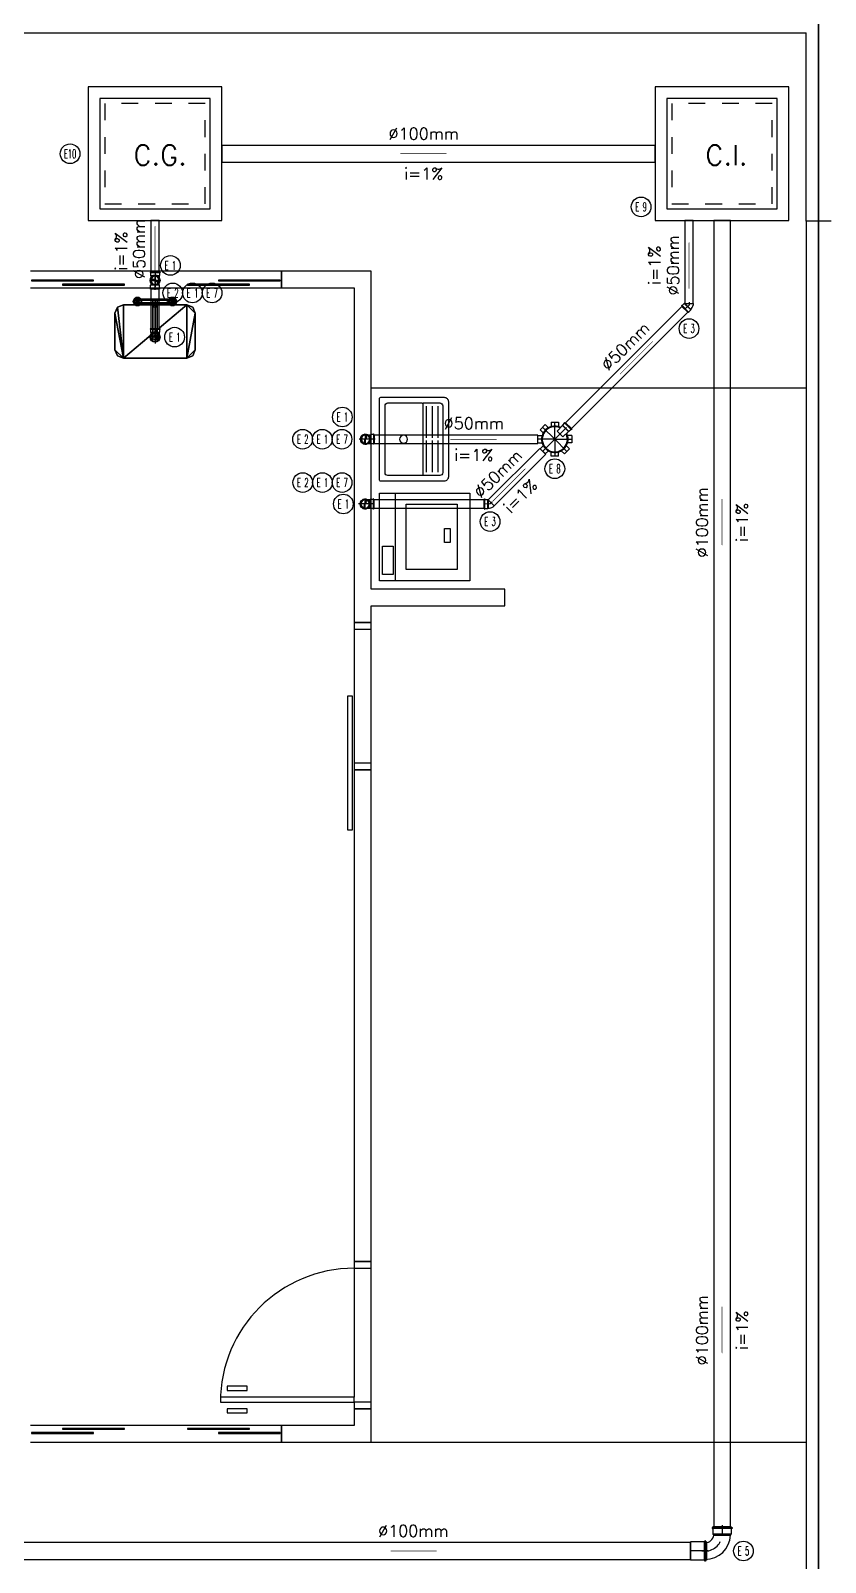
# Model space of a CAD drawing. Header units: metres. Extents: x 49 to 320, y -91 to 27.
# Drawn here: x 164.86 to 169.61, y -38.12 to -28.97 of the extents above; entities that cross this region are included whole.
import ezdxf
from ezdxf.enums import TextEntityAlignment as Align

# ---------------------------------------------------------------- set-up
doc = ezdxf.new("R2010")
doc.units = ezdxf.units.M
doc.header["$LTSCALE"] = 0.2
doc.linetypes.add('HIDDEN', pattern=[0.5, 0.25, -0.25])
doc.linetypes.add('LS', pattern=[0.5, 0.25, -0.25])
for name, color, linetype in [('ARQ-___-___-LEG', 3, 'Continuous'), ('ARQ-___-___-VST', 9, 'Continuous'), ('ARQ-EQP', 24, 'Continuous'), ('ARQ-EQP-___-INT', 7, 'Continuous'), ('CONEXAO_ESGOTO', 3, 'Continuous'), ('Diametro', 1, 'Continuous'), ('Fluxo', 1, 'Continuous'), ('Inclinacao', 1, 'Continuous'), ('LEGENDA_ID', 5, 'Continuous'), ('LEGENDA_ID_L', 5, 'Continuous'), ('LINHA_SIMETRIA', 1, 'LS'), ('TUBOS_ESGOTO', 100, 'Continuous')]:
    doc.layers.add(name, color=color, linetype=linetype)
doc.styles.add('R80', font='simplex.shx', dxfattribs={"height": 12})
doc.styles.add('ROMANS', font='romans', dxfattribs={"height": 6})

# ---------------------------------------------------------------- blocks, each defined once
blk = doc.blocks.new('MCCUB1_3')
at = {"color": 254}
mesh = blk.add_polyface(dxfattribs=at)
corners = [(-1.37, -30.51, 100.3), (-1.37, -30.51, 95.49), (-0.07, -31.26, 95.49), (-0.07, -31.26, 100.61), (-1.37, -29.01, 99.68), (-1.37, -29.01, 95.49), (-0.07, -28.26, 99.37), (-0.07, -28.26, 95.49), (1.23, -29.01, 99.68), (1.23, -29.01, 95.49), (1.23, -30.51, 100.3), (1.23, -30.51, 95.49), (-1.37, -27.24, 103.57), (-0.07, -27.55, 104.32), (-1.37, -26.62, 102.07), (-0.07, -26.31, 101.32), (1.23, -26.62, 102.07), (1.23, -27.24, 103.57), (-1.37, -10.62, 103.57), (-0.07, -10.31, 104.32), (-1.37, -11.24, 102.07), (-0.07, -11.55, 101.32), (1.23, -11.24, 102.07), (1.23, -10.62, 103.57), (-1.37, -7.57, 100.52), (-0.07, -7.04, 101.05), (-1.37, -8.63, 99.46), (-0.07, -9.16, 98.93), (1.23, -8.63, 99.46), (1.23, -7.57, 100.52), (-12.07, -6.6, 99.98), (-12.07, -7.35, 101.29), (11.93, -7.35, 101.29), (11.93, -6.6, 99.98), (-12.07, -7.36, 98.69), (11.93, -7.36, 98.69), (-12.07, -8.86, 98.7), (11.93, -8.86, 98.7), (-12.07, -9.6, 100), (11.93, -9.6, 100), (-12.07, -8.85, 101.29), (11.93, -8.85, 101.29), (12.46, -6.63, 106.88), (11.21, -5.72, 106.88), (9.67, -5.72, 106.88), (8.42, -6.62, 106.88), (7.93, -8.09, 106.88), (8.4, -9.56, 106.88), (9.64, -10.47, 106.88), (12.44, -9.59, 106.88), (11.19, -10.48, 106.88), (12.93, -8.12, 106.88), (12.46, -6.63, 101.88), (11.21, -5.72, 101.88), (9.67, -5.72, 101.88), (8.42, -6.62, 101.88), (7.93, -8.09, 101.88), (8.4, -9.56, 101.88), (9.64, -10.47, 101.88), (11.19, -10.48, 101.88), (12.44, -9.59, 101.88), (12.93, -8.12, 101.88), (-8.07, -8.12, 101.88), (-8.54, -6.63, 101.88), (-8.54, -6.63, 106.88), (-8.07, -8.12, 106.88), (-8.56, -9.59, 101.88), (-8.56, -9.59, 106.88), (-9.81, -10.48, 101.88), (-9.81, -10.48, 106.88), (-11.36, -10.47, 101.88), (-11.36, -10.47, 106.88), (-12.6, -9.56, 101.88), (-12.6, -9.56, 106.88), (-13.07, -8.09, 101.88), (-13.07, -8.09, 106.88), (-12.58, -6.62, 101.88), (-12.58, -6.62, 106.88), (-11.33, -5.72, 101.88), (-11.33, -5.72, 106.88), (-9.79, -5.72, 101.88), (-9.79, -5.72, 106.88)]
mesh.append_faces([[corners[k] for k in face] for face in [(30, 31, 32, 33), (34, 30, 33, 35), (36, 34, 35, 37), (38, 36, 37, 39), (40, 38, 39, 41), (31, 40, 41, 32), (52, 53, 43, 42), (53, 54, 44, 43), (54, 55, 45, 44), (55, 56, 46, 45), (56, 57, 47, 46), (57, 58, 48, 47), (58, 59, 50, 48), (59, 60, 49, 50), (60, 61, 51, 49), (61, 52, 42, 51), (62, 63, 64, 65), (66, 62, 65, 67), (68, 66, 67, 69), (70, 68, 69, 71), (72, 70, 71, 73), (74, 72, 73, 75), (76, 74, 75, 77), (78, 76, 77, 79), (80, 78, 79, 81), (63, 80, 81, 64)]], dxfattribs={"color": 254})
mesh.append_faces([[corners[k] for k in face] for face in [(32, 37, 35, 33), (49, 48, 50), (42, 49, 51), (64, 67, 65), (67, 71, 69)]], dxfattribs={"vtx0": -1, "color": 254})
mesh.append_faces([[corners[k] for k in face] for face in [(32, 39, 37), (42, 44, 45), (42, 45, 46), (42, 46, 47), (42, 47, 48), (64, 73, 71), (64, 75, 73), (64, 77, 75), (64, 79, 77)]], dxfattribs={"vtx0": -1, "vtx2": -1, "color": 254})
mesh.append_faces([[corners[k] for k in face] for face in [(24, 18, 19, 25), (26, 20, 18, 24), (27, 21, 20, 26), (28, 22, 21, 27), (29, 23, 22, 28), (25, 19, 23, 29)]], dxfattribs={"vtx1": -1, "color": 254})
mesh.append_faces([[corners[k] for k in face] for face in [(36, 38, 31)]], dxfattribs={"vtx1": -1, "vtx2": -1, "color": 254})
mesh.append_faces([[corners[k] for k in face] for face in [(12, 0, 3, 13), (14, 4, 0, 12), (15, 6, 4, 14), (16, 8, 6, 15), (17, 10, 8, 16), (13, 3, 10, 17), (18, 12, 13, 19), (20, 14, 12, 18), (21, 15, 14, 20), (22, 16, 15, 21), (23, 17, 16, 22), (19, 13, 17, 23)]], dxfattribs={"vtx1": -1, "vtx3": -1, "color": 254})
mesh.append_faces([[corners[k] for k in face] for face in [(32, 41, 39), (30, 34, 36, 31), (38, 40, 31), (42, 43, 44), (64, 81, 79)]], dxfattribs={"vtx2": -1, "color": 254})
mesh.append_faces([[corners[k] for k in face] for face in [(0, 1, 2, 3), (4, 5, 1, 0), (6, 7, 5, 4), (8, 9, 7, 6), (10, 11, 9, 8), (3, 2, 11, 10)]], dxfattribs={"vtx3": -1, "color": 254})
mesh = blk.add_polyface(dxfattribs=at)
corners = [(-24, -37, 70), (-22.54, -40.54, 70), (-19, -42, 70), (-24, -15, 70), (-22.54, -11.46, 70), (-19, -10, 70), (19, -10, 70), (19, -42, 70), (24, -15, 70), (24, -37, 70), (22.54, -40.54, 70), (22.54, -11.46, 70), (-24, -37, 85), (-22.54, -40.54, 85), (-19, -42, 85), (19, -42, 85), (22.54, -40.54, 85), (24, -37, 85), (24, -15, 85), (22.54, -11.46, 85), (19, -10, 85), (-19, -10, 85), (-22.54, -11.46, 85), (-24, -15, 85)]
mesh.append_faces([[corners[k] for k in face] for face in [(9, 7, 10), (6, 8, 11)]], dxfattribs={"vtx0": -1, "color": 254})
mesh.append_faces([[corners[k] for k in face] for face in [(0, 2, 3), (3, 2, 4), (4, 2, 5), (5, 2, 6), (8, 7, 9)]], dxfattribs={"vtx0": -1, "vtx1": -1, "color": 254})
mesh.append_faces([[corners[k] for k in face] for face in [(6, 7, 8)]], dxfattribs={"vtx0": -1, "vtx1": -1, "vtx2": -1, "color": 254})
mesh.append_faces([[corners[k] for k in face] for face in [(6, 2, 7)]], dxfattribs={"vtx0": -1, "vtx2": -1, "color": 254})
mesh.append_faces([[corners[k] for k in face] for face in [(12, 13, 0), (13, 14, 1), (14, 15, 2), (15, 16, 7), (16, 17, 10), (17, 18, 9), (18, 19, 8), (19, 20, 11), (20, 21, 6), (21, 22, 5), (22, 23, 4), (23, 12, 3)]], dxfattribs={"vtx1": -1, "color": 254})
mesh.append_faces([[corners[k] for k in face] for face in [(0, 1, 2), (13, 1, 0), (14, 2, 1), (15, 7, 2), (16, 10, 7), (17, 9, 10), (18, 8, 9), (19, 11, 8), (20, 6, 11), (21, 5, 6), (22, 4, 5), (23, 3, 4), (12, 0, 3)]], dxfattribs={"vtx2": -1, "color": 254})
blk = doc.blocks.new('EQLAV1_2')
at = {"color": 0}
blk.add_lwpolyline([(30.8, -10), (-30.8, -10), (-30.8, -73.5), (30.8, -73.5)], close=True, dxfattribs=at)
at = {"layer": 'ARQ-EQP-___-INT'}
blk.add_line((30.8, -21.3), (-30.8, -21.3), dxfattribs=at)
for points in [[(6.4, -19.6), (26.4, -19.6), (26.4, -12.1), (6.4, -12.1)], [(22.9, -64.6), (22.9, -28.8), (-23, -28.8), (-23, -64.6)], [(4, -59.7), (4, -55.7), (-6, -55.7), (-6, -59.7)]]:
    blk.add_lwpolyline(points, close=True, dxfattribs=at)
blk = doc.blocks.new('SAT13S_2')
at = {"layer": 'ARQ-EQP', "color": 0, "linetype": 'ByBlock'}
blk.add_lwpolyline([(-26.5, -48.5), (26.5, -48.5, 0.414214), (29.5, -45.5), (29.5, -1, 0.414214), (28.5, 0), (-28.5, 0, 0.414214), (-29.5, -1), (-29.5, -45.5, 0.414214)], format="xyb", close=True, dxfattribs=at)
at = {"layer": 'ARQ-EQP-___-INT'}
for points in [[(25.5, -27.7), (25.5, -6, 0.414214), (23.5, -4), (-23.5, -4, 0.414214), (-25.5, -6), (-25.5, -27.7)], [(-25.5, -27.8), (-25.5, -29.7, 0.414214), (-24.5, -30.6), (-23.2, -30.6), (23.1, -30.6), (24.5, -30.6, 0.414214), (25.5, -29.7), (25.5, -27.8)], [(-25.5, -30.5), (-25.5, -42.5, 0.414214), (-23.5, -44.5)], [(-23.5, -44.5), (23.5, -44.5, 0.414214), (25.5, -42.5), (25.5, -30.5, 0.414214)], [(-23.2, -33), (-0.9, -33, 0.414214)], [(-23.2, -37), (-0.9, -37, 0.414214)], [(-23.2, -41), (-0.9, -41, 0.414214)], [(0.8, -33), (23.1, -33, 0.414214)], [(0.8, -37), (23.1, -37, 0.414214)], [(0.8, -41), (23.1, -41, 0.414214)]]:
    blk.add_lwpolyline(points, format="xyb", dxfattribs=at)
blk.add_circle((0, -17), 2.8, dxfattribs=at)
blk = doc.blocks.new('*U269', base_point=(455.0107, 179.0138, 1.0246))
at = {"linetype": 'Continuous'}
for p, q in [((454.9807, 179.0635, 1.0246), (454.9807, 179.061, 1.0246)), ((454.9832, 179.0635, 1.0246), (454.9807, 179.0635, 1.0246)), ((454.9807, 179.061, 1.0246), (454.9832, 179.061, 1.0246)), ((454.9832, 179.066, 1.0246), (454.9832, 179.0635, 1.0246)), ((454.9832, 179.066, 1.0246), (455.0382, 179.066, 1.0246)), ((454.9832, 179.0635, 1.0246), (455.0382, 179.0635, 1.0246)), ((454.9832, 179.061, 1.0246), (454.9832, 179.0435, 1.0246)), ((454.9832, 179.061, 1.0246), (455.0382, 179.061, 1.0246)), ((454.9857, 179.041, 1.0246), (454.9832, 179.0435, 1.0246)), ((454.9832, 179.0435, 1.0246), (455.0063, 179.0435, 1.0246)), ((454.9857, 179.041, 1.0246), (454.9857, 179.0304, 1.0246)), ((454.998, 179.041, 1.0246), (454.9857, 179.041, 1.0246)), ((455.0152, 179.0435, 1.0246), (455.0382, 179.0435, 1.0246)), ((455.0357, 179.041, 1.0246), (455.0234, 179.041, 1.0246)), ((455.0357, 179.041, 1.0246), (455.0382, 179.0435, 1.0246)), ((455.0357, 179.041, 1.0246), (455.0357, 179.0304, 1.0246)), ((455.0382, 179.066, 1.0246), (455.0382, 179.0635, 1.0246)), ((455.0382, 179.066, 1.0246), (455.0382, 179.0635, 1.0246)), ((455.0382, 179.0635, 1.0246), (455.0407, 179.0635, 1.0246)), ((455.0407, 179.061, 1.0246), (455.0382, 179.061, 1.0246)), ((455.0382, 179.061, 1.0246), (455.0382, 179.0435, 1.0246)), ((455.0407, 179.0635, 1.0246), (455.0407, 179.061, 1.0246))]:
    blk.add_line(p, q, dxfattribs=at)
for radius in [0.03, 0.0275]:
    blk.add_circle((455.0107, 179.0138, 1.0246), radius, dxfattribs=at)
for centre, radius, start, end in [((455.0107, 179.0138, 1.0246), 0.025, 0.00137, 179.99736), ((454.9982, 179.0083, 1.0246), 0.0137, 24.02682, 155.97445), ((455.0107, 179.0138, 1.0246), 0.025, 180.00264, 359.99863), ((455.0232, 179.0194, 1.0246), 0.0137, 204.02682, 335.97445)]:
    blk.add_arc(centre, radius, start, end, dxfattribs=at)
at = {"layer": 'LINHA_SIMETRIA'}
for p, q in [((455.0434, 179.0138, 1.0246), (454.9781, 179.0138, 1.0246)), ((455.0107, 179.0706, 1.0246), (455.0107, 178.975, 1.0246))]:
    blk.add_line(p, q, dxfattribs=at)
blk = doc.blocks.new('*U270', base_point=(455.0107, 179.3533, 1.0246))
at = {"linetype": 'Continuous'}
for p, q in [((454.9807, 179.3037, 1.0246), (454.9807, 179.3062, 1.0246)), ((454.9807, 179.3062, 1.0246), (454.9832, 179.3062, 1.0246)), ((454.9832, 179.3037, 1.0246), (454.9807, 179.3037, 1.0246)), ((454.9857, 179.3262, 1.0246), (454.9832, 179.3237, 1.0246)), ((455.0382, 179.3237, 1.0246), (454.9832, 179.3237, 1.0246)), ((454.9832, 179.3062, 1.0246), (454.9832, 179.3237, 1.0246)), ((455.0382, 179.3062, 1.0246), (454.9832, 179.3062, 1.0246)), ((455.0382, 179.3037, 1.0246), (454.9832, 179.3037, 1.0246)), ((454.9832, 179.3012, 1.0246), (454.9832, 179.3037, 1.0246)), ((454.9832, 179.3012, 1.0246), (454.9832, 179.3037, 1.0246)), ((455.0382, 179.3012, 1.0246), (454.9832, 179.3012, 1.0246)), ((454.9857, 179.3533, 1.0246), (454.9857, 179.3262, 1.0246)), ((454.9857, 179.3262, 1.0246), (455.0357, 179.3262, 1.0246)), ((455.0357, 179.3262, 1.0246), (455.0357, 179.3533, 1.0246)), ((455.0357, 179.3262, 1.0246), (455.0382, 179.3237, 1.0246)), ((455.0382, 179.3062, 1.0246), (455.0382, 179.3237, 1.0246)), ((455.0407, 179.3062, 1.0246), (455.0382, 179.3062, 1.0246)), ((455.0382, 179.3037, 1.0246), (455.0407, 179.3037, 1.0246)), ((455.0382, 179.3012, 1.0246), (455.0382, 179.3037, 1.0246)), ((455.0407, 179.3037, 1.0246), (455.0407, 179.3062, 1.0246))]:
    blk.add_line(p, q, dxfattribs=at)
for radius, start, end in [(0.03, 326.44269, 213.55731), (0.0275, 335.38002, 204.61998), (0.025, 0, 180)]:
    blk.add_arc((455.0107, 179.3533, 1.0246), radius, start, end, dxfattribs=at)
at = {"layer": 'LINHA_SIMETRIA'}
for p, q in [((455.0107, 179.2965, 1.0246), (455.0107, 179.3861, 1.0246)), ((454.9791, 179.3533, 1.0246), (455.0423, 179.3533, 1.0246))]:
    blk.add_line(p, q, dxfattribs=at)
blk = doc.blocks.new('*U271', base_point=(455.0107, 179.3533, 1.0246))
at = {"linetype": 'Continuous'}
for p, q in [((454.9807, 179.4029, 1.0246), (454.9807, 179.4004, 1.0246)), ((454.9832, 179.4029, 1.0246), (454.9807, 179.4029, 1.0246)), ((454.9807, 179.4004, 1.0246), (454.9832, 179.4004, 1.0246)), ((454.9832, 179.4054, 1.0246), (454.9832, 179.4029, 1.0246)), ((454.9832, 179.4054, 1.0246), (455.0382, 179.4054, 1.0246)), ((454.9832, 179.4029, 1.0246), (455.0382, 179.4029, 1.0246)), ((454.9832, 179.4004, 1.0246), (454.9832, 179.3829, 1.0246)), ((454.9832, 179.4004, 1.0246), (455.0382, 179.4004, 1.0246)), ((454.9857, 179.3804, 1.0246), (454.9832, 179.3829, 1.0246)), ((454.9832, 179.3829, 1.0246), (455.0063, 179.3829, 1.0246)), ((454.9857, 179.3804, 1.0246), (454.9857, 179.3698, 1.0246)), ((454.998, 179.3804, 1.0246), (454.9857, 179.3804, 1.0246)), ((455.0152, 179.3829, 1.0246), (455.0382, 179.3829, 1.0246)), ((455.0357, 179.3804, 1.0246), (455.0234, 179.3804, 1.0246)), ((455.0357, 179.3804, 1.0246), (455.0382, 179.3829, 1.0246)), ((455.0357, 179.3804, 1.0246), (455.0357, 179.3698, 1.0246)), ((455.0382, 179.4054, 1.0246), (455.0382, 179.4029, 1.0246)), ((455.0382, 179.4054, 1.0246), (455.0382, 179.4029, 1.0246)), ((455.0382, 179.4029, 1.0246), (455.0407, 179.4029, 1.0246)), ((455.0407, 179.4004, 1.0246), (455.0382, 179.4004, 1.0246)), ((455.0382, 179.4004, 1.0246), (455.0382, 179.3829, 1.0246)), ((455.0407, 179.4029, 1.0246), (455.0407, 179.4004, 1.0246))]:
    blk.add_line(p, q, dxfattribs=at)
for radius in [0.03, 0.0275]:
    blk.add_circle((455.0107, 179.3533, 1.0246), radius, dxfattribs=at)
for centre, radius, start, end in [((455.0107, 179.3533, 1.0246), 0.025, 0.00137, 179.99736), ((454.9982, 179.3477, 1.0246), 0.0137, 24.02682, 155.97445), ((455.0107, 179.3533, 1.0246), 0.025, 180.00264, 359.99863), ((455.0232, 179.3589, 1.0246), 0.0137, 204.02682, 335.97445)]:
    blk.add_arc(centre, radius, start, end, dxfattribs=at)
at = {"layer": 'LINHA_SIMETRIA'}
for p, q in [((455.0107, 179.4101, 1.0246), (455.0107, 179.3144, 1.0246)), ((455.0434, 179.3533, 1.0246), (454.9781, 179.3533, 1.0246))]:
    blk.add_line(p, q, dxfattribs=at)
blk = doc.blocks.new('*U272', base_point=(457.4992, 178.4035))
at = {"linetype": 'Continuous'}
for p, q in [((457.412, 178.4603), (457.4424, 178.4907)), ((457.4424, 178.4907), (457.4604, 178.4726)), ((457.4777, 178.5053), (457.5207, 178.5053)), ((457.4777, 178.5053), (457.4777, 178.4797)), ((457.5449, 178.4848), (457.5125, 178.4524)), ((457.5207, 178.5053), (457.5207, 178.4797)), ((457.5572, 178.5007), (457.5449, 178.4883)), ((457.5449, 178.4848), (457.5449, 178.4883)), ((457.5449, 178.4883), (457.5838, 178.4494)), ((457.5802, 178.4494), (457.5449, 178.4848)), ((457.5572, 178.5042), (457.5555, 178.5024)), ((457.5555, 178.5024), (457.5572, 178.5007)), ((457.559, 178.5024), (457.5572, 178.5042)), ((457.5572, 178.5007), (457.5961, 178.4618)), ((457.5608, 178.5042), (457.559, 178.5024)), ((457.559, 178.5024), (457.5979, 178.4636)), ((457.5608, 178.5042), (457.5997, 178.4653)), ((457.5997, 178.4653), (457.5979, 178.4635)), ((457.5997, 178.4653), (457.5979, 178.4636)), ((457.5979, 178.4635), (457.5997, 178.4618)), ((457.3973, 178.382), (457.3973, 178.425)), ((457.3973, 178.425), (457.4229, 178.425)), ((457.3973, 178.382), (457.4229, 178.382)), ((457.412, 178.4603), (457.43, 178.4422)), ((457.5125, 178.4524), (457.5479, 178.4171)), ((457.5802, 178.4494), (457.5479, 178.4171)), ((457.601, 178.425), (457.5755, 178.425)), ((457.601, 178.382), (457.5755, 178.382)), ((457.5802, 178.4494), (457.5838, 178.4494)), ((457.5961, 178.4618), (457.5838, 178.4494)), ((457.5979, 178.46), (457.5961, 178.4618)), ((457.5997, 178.4618), (457.5979, 178.46)), ((457.601, 178.425), (457.601, 178.382)), ((457.412, 178.3466), (457.43, 178.3647)), ((457.4424, 178.3162), (457.412, 178.3466)), ((457.4424, 178.3162), (457.4604, 178.3343)), ((457.4777, 178.3016), (457.4777, 178.3272)), ((457.5207, 178.3016), (457.4777, 178.3016)), ((457.5207, 178.3016), (457.5207, 178.3272)), ((457.556, 178.3162), (457.5379, 178.3343)), ((457.5864, 178.3466), (457.556, 178.3162)), ((457.5864, 178.3466), (457.5683, 178.3647))]:
    blk.add_line(p, q, dxfattribs=at)
for radius, start, end in [(0.0793, 63.51988, 26.75139), (0.075, 64.61557, 25.673)]:
    blk.add_arc((457.4992, 178.4035), radius, start, end, dxfattribs=at)
at = {"layer": 'LINHA_SIMETRIA'}
for q in [(457.4207, 178.4819), (457.4992, 178.5144), (457.588, 178.4923), (457.3882, 178.4035), (457.4207, 178.325), (457.5776, 178.325), (457.4992, 178.2925), (457.6101, 178.4035)]:
    blk.add_line((457.4992, 178.4035), q, dxfattribs=at)
blk = doc.blocks.new('*U273', base_point=(456.2531, 178.0165))
at = {"linetype": 'Continuous'}
for p, q in [((456.2803, 178.0415), (456.2697, 178.0415)), ((456.2803, 178.0415), (456.2828, 178.044)), ((456.2803, 178.0292), (456.2803, 178.0415)), ((456.3003, 178.044), (456.2828, 178.044)), ((456.2828, 178.044), (456.2828, 178.0209)), ((456.2828, 178.012), (456.2828, 177.989)), ((456.3028, 178.0465), (456.3003, 178.0465)), ((456.3003, 178.0465), (456.3003, 178.044)), ((456.3003, 178.044), (456.3003, 177.989)), ((456.3028, 178.044), (456.3028, 178.0465)), ((456.3053, 178.044), (456.3028, 178.044)), ((456.3028, 178.044), (456.3028, 177.989)), ((456.3053, 178.044), (456.3053, 177.989)), ((456.2803, 177.9915), (456.2697, 177.9915)), ((456.2803, 177.9915), (456.2803, 178.0038)), ((456.2803, 177.9915), (456.2828, 177.989)), ((456.3003, 177.989), (456.2828, 177.989)), ((456.3003, 177.9865), (456.3003, 177.989)), ((456.3028, 177.9865), (456.3003, 177.9865)), ((456.3053, 177.989), (456.3028, 177.989)), ((456.3053, 177.989), (456.3028, 177.989)), ((456.3028, 177.989), (456.3028, 177.9865))]:
    blk.add_line(p, q, dxfattribs=at)
for radius in [0.03, 0.0275]:
    blk.add_circle((456.2531, 178.0165), radius, dxfattribs=at)
for centre, radius, start, end in [((456.2531, 178.0165), 0.025, 90.00264, 269.99863), ((456.2587, 178.004), 0.0137, 114.02682, 245.97445), ((456.2476, 178.029), 0.0137, 294.02682, 65.97445), ((456.2531, 178.0165), 0.025, 270.00137, 89.99736)]:
    blk.add_arc(centre, radius, start, end, dxfattribs=at)
at = {"layer": 'LINHA_SIMETRIA'}
for p, q in [((456.3099, 178.0165), (456.2142, 178.0165)), ((456.2531, 177.9838), (456.2531, 178.0491))]:
    blk.add_line(p, q, dxfattribs=at)
blk = doc.blocks.new('*U274', base_point=(456.2663, 178.0165))
at = {"linetype": 'Continuous'}
for p, q in [((456.2934, 178.0415), (456.2663, 178.0415)), ((456.2934, 178.0415), (456.2959, 178.044)), ((456.2934, 177.9915), (456.2934, 178.0415)), ((456.2959, 178.044), (456.2959, 177.989)), ((456.3134, 178.044), (456.2959, 178.044)), ((456.3159, 178.0465), (456.3134, 178.0465)), ((456.3134, 178.0465), (456.3134, 178.044)), ((456.3134, 178.044), (456.3134, 177.989)), ((456.3159, 178.044), (456.3159, 178.0465)), ((456.3159, 178.044), (456.3159, 177.989)), ((456.3184, 178.044), (456.3159, 178.044)), ((456.3184, 178.044), (456.3184, 177.989)), ((456.2663, 177.9915), (456.2934, 177.9915)), ((456.2934, 177.9915), (456.2959, 177.989)), ((456.3134, 177.989), (456.2959, 177.989)), ((456.3134, 177.9865), (456.3134, 177.989)), ((456.3159, 177.9865), (456.3134, 177.9865)), ((456.3159, 177.989), (456.3159, 177.9865)), ((456.3184, 177.989), (456.3159, 177.989)), ((456.3184, 177.989), (456.3159, 177.989))]:
    blk.add_line(p, q, dxfattribs=at)
for radius, start, end in [(0.03, 56.44269, 303.55731), (0.0275, 65.38002, 294.61998), (0.025, 90, 270)]:
    blk.add_arc((456.2663, 178.0165), radius, start, end, dxfattribs=at)
at = {"layer": 'LINHA_SIMETRIA'}
for p, q in [((456.3231, 178.0165), (456.2334, 178.0165)), ((456.2663, 177.9849), (456.2663, 178.0481))]:
    blk.add_line(p, q, dxfattribs=at)
blk = doc.blocks.new('*U275', base_point=(457.0128, 178.0165))
at = {"linetype": 'Continuous'}
for p, q in [((456.9769, 177.9889), (456.9767, 178.0439)), ((456.9767, 178.0439), (456.9792, 178.0439)), ((456.9767, 178.0439), (456.9792, 178.0439)), ((456.9792, 178.0439), (456.9792, 178.0464)), ((456.9792, 178.0464), (456.9817, 178.0464)), ((456.9794, 177.9889), (456.9792, 178.0439)), ((456.9817, 178.0464), (456.9817, 178.0439)), ((456.9817, 178.0439), (456.9992, 178.044)), ((456.9819, 177.9889), (456.9817, 178.0439)), ((456.9994, 177.989), (456.9992, 178.044)), ((457.0017, 178.0415), (456.9992, 178.044)), ((457.0017, 178.0415), (457.0019, 177.9915)), ((457.0017, 178.0415), (457.0372, 178.0062)), ((457.0372, 178.0062), (457.0306, 177.9996)), ((456.9769, 177.9889), (456.9794, 177.9889)), ((456.9794, 177.9889), (456.9794, 177.9864)), ((456.9794, 177.9864), (456.9819, 177.9864)), ((456.9819, 177.9889), (456.9994, 177.989)), ((456.9819, 177.9864), (456.9819, 177.9889)), ((457.0019, 177.9915), (456.9994, 177.989))]:
    blk.add_line(p, q, dxfattribs=at)
blk.add_arc((457.0007, 178.0506), 0.0591, 271.19116, 300.33582, dxfattribs=at)
at = {"layer": 'LINHA_SIMETRIA'}
for p, q in [((457.0128, 178.0165), (456.9756, 178.0163)), ((457.0244, 178.0282), (457.0128, 178.0165))]:
    blk.add_line(p, q, dxfattribs=at)
blk = doc.blocks.new('*U276', base_point=(456.2687, 178.4035))
at = {"linetype": 'Continuous'}
for p, q in [((456.2958, 178.4285), (456.2852, 178.4285)), ((456.2958, 178.3785), (456.2852, 178.3785)), ((456.2958, 178.4285), (456.2983, 178.431)), ((456.2958, 178.4162), (456.2958, 178.4285)), ((456.2958, 178.3785), (456.2958, 178.3907)), ((456.2958, 178.3785), (456.2983, 178.376)), ((456.3158, 178.431), (456.2983, 178.431)), ((456.2983, 178.431), (456.2983, 178.4079)), ((456.2983, 178.399), (456.2983, 178.376)), ((456.3158, 178.376), (456.2983, 178.376)), ((456.3183, 178.4335), (456.3158, 178.4335)), ((456.3158, 178.4335), (456.3158, 178.431)), ((456.3158, 178.431), (456.3158, 178.376)), ((456.3158, 178.3735), (456.3158, 178.376)), ((456.3183, 178.3735), (456.3158, 178.3735)), ((456.3183, 178.431), (456.3183, 178.4335)), ((456.3208, 178.431), (456.3183, 178.431)), ((456.3183, 178.431), (456.3183, 178.376)), ((456.3208, 178.376), (456.3183, 178.376)), ((456.3208, 178.376), (456.3183, 178.376)), ((456.3183, 178.376), (456.3183, 178.3735)), ((456.3208, 178.431), (456.3208, 178.376))]:
    blk.add_line(p, q, dxfattribs=at)
for radius in [0.03, 0.0275]:
    blk.add_circle((456.2687, 178.4035), radius, dxfattribs=at)
for centre, radius, start, end in [((456.2687, 178.4035), 0.025, 90.00264, 269.99863), ((456.2743, 178.391), 0.0137, 114.02682, 245.97445), ((456.2631, 178.416), 0.0137, 294.02682, 65.97445), ((456.2687, 178.4035), 0.025, 270.00137, 89.99736)]:
    blk.add_arc(centre, radius, start, end, dxfattribs=at)
at = {"layer": 'LINHA_SIMETRIA'}
for p, q in [((456.3255, 178.4035), (456.2298, 178.4035)), ((456.2687, 178.3708), (456.2687, 178.4361))]:
    blk.add_line(p, q, dxfattribs=at)
blk = doc.blocks.new('*U277', base_point=(456.2687, 178.4035))
at = {"linetype": 'Continuous'}
for p, q in [((456.2958, 178.4285), (456.2687, 178.4285)), ((456.2687, 178.3785), (456.2958, 178.3785)), ((456.2958, 178.4285), (456.2983, 178.431)), ((456.2958, 178.3785), (456.2958, 178.4285)), ((456.2958, 178.3785), (456.2983, 178.376)), ((456.2983, 178.431), (456.2983, 178.376)), ((456.3158, 178.431), (456.2983, 178.431)), ((456.3158, 178.376), (456.2983, 178.376)), ((456.3183, 178.4335), (456.3158, 178.4335)), ((456.3158, 178.4335), (456.3158, 178.431)), ((456.3158, 178.431), (456.3158, 178.376)), ((456.3158, 178.3735), (456.3158, 178.376)), ((456.3183, 178.3735), (456.3158, 178.3735)), ((456.3183, 178.431), (456.3183, 178.4335)), ((456.3183, 178.431), (456.3183, 178.376)), ((456.3208, 178.431), (456.3183, 178.431)), ((456.3183, 178.376), (456.3183, 178.3735)), ((456.3208, 178.376), (456.3183, 178.376)), ((456.3208, 178.376), (456.3183, 178.376)), ((456.3208, 178.431), (456.3208, 178.376))]:
    blk.add_line(p, q, dxfattribs=at)
for radius, start, end in [(0.03, 56.44269, 303.55731), (0.0275, 65.38002, 294.61998), (0.025, 90, 270)]:
    blk.add_arc((456.2687, 178.4035), radius, start, end, dxfattribs=at)
at = {"layer": 'LINHA_SIMETRIA'}
for p, q in [((456.3255, 178.4035), (456.2359, 178.4035)), ((456.2687, 178.3719), (456.2687, 178.4351))]:
    blk.add_line(p, q, dxfattribs=at)
blk = doc.blocks.new('*U278', base_point=(458.2017, 179.2054))
at = {"linetype": 'Continuous'}
for p, q in [((458.1568, 179.203), (458.1586, 179.2047)), ((458.1586, 179.2012), (458.1568, 179.203)), ((458.1568, 179.1994), (458.1586, 179.2012)), ((458.1568, 179.1994), (458.1586, 179.2012)), ((458.1957, 179.1605), (458.1568, 179.1994)), ((458.1586, 179.2047), (458.1603, 179.203)), ((458.1975, 179.1623), (458.1586, 179.2012)), ((458.1603, 179.203), (458.1727, 179.2153)), ((458.1992, 179.1641), (458.1603, 179.203)), ((458.2116, 179.1765), (458.1727, 179.2153)), ((458.1762, 179.2153), (458.1727, 179.2153)), ((458.1762, 179.2153), (458.2116, 179.18)), ((458.1762, 179.2153), (458.2262, 179.2153)), ((458.2262, 179.2153), (458.2262, 179.2059)), ((458.1957, 179.1605), (458.1975, 179.1623)), ((458.1975, 179.1623), (458.1992, 179.1605)), ((458.1992, 179.1641), (458.2116, 179.1765)), ((458.201, 179.1623), (458.1992, 179.1641)), ((458.1992, 179.1605), (458.201, 179.1623)), ((458.2116, 179.18), (458.2116, 179.1765))]:
    blk.add_line(p, q, dxfattribs=at)
blk.add_arc((458.1691, 179.2211), 0.0591, 315.9787, 345.12337, dxfattribs=at)
at = {"layer": 'LINHA_SIMETRIA'}
for p, q in [((458.2017, 179.2054), (458.1754, 179.1791)), ((458.2017, 179.222), (458.2017, 179.2054))]:
    blk.add_line(p, q, dxfattribs=at)
blk = doc.blocks.new('*U279', base_point=(458.3991, 171.7575))
at = {"linetype": 'Continuous'}
for p, q in [((458.3391, 171.8975), (458.3391, 171.8925)), ((458.3441, 171.8975), (458.3391, 171.8975)), ((458.3391, 171.8925), (458.3441, 171.8925)), ((458.3441, 171.9025), (458.3441, 171.8975)), ((458.3441, 171.9025), (458.3441, 171.8975)), ((458.4541, 171.9025), (458.3441, 171.9025)), ((458.4541, 171.8975), (458.3441, 171.8975)), ((458.4541, 171.8925), (458.3441, 171.8925)), ((458.3441, 171.8925), (458.3441, 171.8575)), ((458.4541, 171.9025), (458.4541, 171.8975)), ((458.4541, 171.8975), (458.4591, 171.8975)), ((458.4591, 171.8925), (458.4541, 171.8925)), ((458.4541, 171.8925), (458.4541, 171.8575)), ((458.4591, 171.8975), (458.4591, 171.8925)), ((458.2941, 171.8073), (458.2991, 171.8073)), ((458.2941, 171.7073), (458.2941, 171.8073)), ((458.3491, 171.8525), (458.3441, 171.8575)), ((458.4541, 171.8575), (458.3441, 171.8575)), ((458.3491, 171.8525), (458.4491, 171.8525)), ((458.4491, 171.8525), (458.4541, 171.8575)), ((458.2941, 171.7073), (458.2991, 171.7073))]:
    blk.add_line(p, q, dxfattribs=at)
for radius, start, end in [(0.0502, 270, 354.56451), (0.1501, 269.99594, 358.15765)]:
    blk.add_arc((458.2991, 171.8573), radius, start, end, dxfattribs=at)
at = {"layer": 'LINHA_SIMETRIA'}
for p, q in [((458.3991, 171.9119), (458.3991, 171.8631)), ((458.2779, 171.7575), (458.3113, 171.7575))]:
    blk.add_line(p, q, dxfattribs=at)
blk.add_arc((458.2961, 171.8594), 0.103, 278.44455, 2.05036, dxfattribs=at)
blk = doc.blocks.new('*U280', base_point=(458.3059, 171.7575))
at = {"linetype": 'Continuous'}
for p, q in [((458.2109, 171.8125), (458.2109, 171.7025)), ((458.2959, 171.8125), (458.2109, 171.8125)), ((458.3009, 171.8175), (458.2959, 171.8175)), ((458.2959, 171.8175), (458.2959, 171.8125)), ((458.2959, 171.8125), (458.2959, 171.7025)), ((458.3009, 171.8125), (458.3009, 171.8175)), ((458.3059, 171.8125), (458.3009, 171.8125)), ((458.3009, 171.8125), (458.3009, 171.7025)), ((458.3059, 171.8125), (458.3059, 171.7025)), ((458.2959, 171.7025), (458.2109, 171.7025)), ((458.2959, 171.6975), (458.2959, 171.7025)), ((458.3009, 171.6975), (458.2959, 171.6975)), ((458.3059, 171.7025), (458.3009, 171.7025)), ((458.3009, 171.7025), (458.3009, 171.6975)), ((458.3059, 171.7025), (458.3009, 171.7025))]:
    blk.add_line(p, q, dxfattribs=at)
at = {"layer": 'LINHA_SIMETRIA'}
blk.add_line((458.3152, 171.7575), (458.1969, 171.7575), dxfattribs=at)
blk = doc.blocks.new('inp_cx')
for p, q in [((40, 40), (-40, 40)), ((-40, 40), (-40, -40)), ((40, -40), (40, 40)), ((-40, -40), (40, -40))]:
    blk.add_line(p, q)
at = {"color": 1, "linetype": 'Continuous', "ltscale": 0.5}
for p, q in [((33, 33), (-33, 33)), ((-33, 33), (-33, -33)), ((33, -33), (33, 33)), ((-33, -33), (33, -33))]:
    blk.add_line(p, q, dxfattribs=at)
at = {"color": 1, "linetype": 'HIDDEN', "ltscale": 0.5}
for p, q in [((30, 30), (-30, 30)), ((-30, 30), (-30, -30)), ((30, -30), (30, 30)), ((-30, -30), (30, -30))]:
    blk.add_line(p, q, dxfattribs=at)
at = {"style": 'R80'}
blk.add_text('C.I.', height=12, dxfattribs=at).set_placement((-9.98, -6.88))
blk = doc.blocks.new('_cxgordu')
for p, q in [((40, 40), (-40, 40)), ((-40, 40), (-40, -40)), ((40, -40), (40, 40)), ((-40, -40), (40, -40))]:
    blk.add_line(p, q)
at = {"color": 1, "linetype": 'Continuous', "ltscale": 0.5}
for p, q in [((33, 33), (-33, 33)), ((-33, 33), (-33, -33)), ((33, -33), (33, 33)), ((-33, -33), (33, -33))]:
    blk.add_line(p, q, dxfattribs=at)
at = {"color": 1, "linetype": 'HIDDEN', "ltscale": 0.5}
for p, q in [((30, 30), (-30, 30)), ((-30, 30), (-30, -30)), ((30, -30), (30, 30)), ((-30, -30), (30, -30))]:
    blk.add_line(p, q, dxfattribs=at)
at = {"style": 'R80'}
blk.add_text('C.G.', height=12, dxfattribs=at).set_placement((-12.9, -6.88))

msp = doc.modelspace()

# ---------------------------------------------------------------- linework, layer by layer
for p, q in [((169.491, -30.1058), (169.491, -38.4058)), ((169.641, -30.1058), (169.491, -30.1058)), ((166.355, -30.4058), (164.857, -30.4058)), ((165.2323, -30.4583), (164.863, -30.4583)), ((164.863, -30.4583), (164.863, -30.4633)), ((164.863, -30.4633), (165.2323, -30.4633)), ((165.4169, -30.4833), (165.0476, -30.4833)), ((165.0476, -30.4833), (165.0476, -30.4883)), ((165.0476, -30.4883), (165.4169, -30.4883)), ((165.2323, -30.4633), (165.2323, -30.4583)), ((165.4169, -30.4883), (165.4169, -30.4833)), ((166.1644, -30.4833), (165.7951, -30.4833)), ((165.7951, -30.4833), (165.7951, -30.4883)), ((165.7951, -30.4883), (166.1644, -30.4883)), ((166.349, -30.4583), (165.9798, -30.4583)), ((165.9798, -30.4583), (165.9798, -30.4633)), ((165.9798, -30.4633), (166.349, -30.4633)), ((166.1644, -30.4883), (166.1644, -30.4833)), ((166.349, -30.4633), (166.349, -30.4583)), ((166.356, -30.4058), (166.355, -30.4058)), ((166.355, -30.4058), (166.355, -30.5058)), ((166.356, -30.4058), (166.356, -30.5058)), ((166.891, -30.4058), (166.356, -30.4058)), ((166.356, -30.5058), (166.356, -30.4058)), ((166.891, -32.3058), (166.891, -30.4058)), ((164.857, -30.5058), (166.355, -30.5058)), ((166.355, -30.5058), (166.356, -30.5058)), ((166.356, -30.5058), (166.791, -30.5058)), ((166.791, -30.5058), (166.791, -32.5058)), ((169.491, -31.1058), (166.891, -31.1058)), ((169.491, -31.1058), (166.891, -31.1058)), ((167.691, -32.3058), (166.891, -32.3058)), ((167.691, -32.4058), (167.691, -32.3058)), ((166.891, -32.5058), (166.891, -32.4058)), ((166.891, -32.4058), (167.691, -32.4058)), ((166.791, -32.5058), (166.891, -32.5058)), ((166.891, -32.5058), (166.791, -32.5058)), ((166.791, -32.5058), (166.791, -32.5458)), ((166.891, -32.5458), (166.891, -32.5058)), ((166.791, -32.5458), (166.891, -32.5458)), ((166.791, -32.5458), (166.791, -33.3458)), ((166.891, -33.3458), (166.891, -32.5458)), ((166.891, -33.3458), (166.891, -32.5458)), ((166.781, -32.9458), (166.751, -32.9458)), ((166.751, -32.9458), (166.751, -33.7458)), ((166.781, -33.7458), (166.781, -32.9458)), ((166.791, -33.3458), (166.791, -33.3858)), ((166.891, -33.3458), (166.791, -33.3458)), ((166.891, -33.3858), (166.791, -33.3858)), ((166.791, -33.3858), (166.791, -36.3258)), ((166.791, -33.3858), (166.891, -33.3858)), ((166.891, -33.3858), (166.891, -33.3458)), ((166.891, -36.3258), (166.891, -33.3858)), ((166.751, -33.7458), (166.781, -33.7458)), ((166.791, -36.3258), (166.891, -36.3258)), ((166.891, -36.3258), (166.791, -36.3258)), ((166.791, -36.3258), (166.791, -36.3658)), ((166.891, -36.3658), (166.891, -36.3258)), ((166.791, -36.3658), (166.891, -36.3658)), ((166.791, -36.3658), (166.791, -37.1358)), ((166.891, -37.1658), (166.891, -36.3658)), ((166.891, -37.1658), (166.891, -36.3658)), ((166.151, -37.0708), (166.031, -37.0708)), ((166.031, -37.0708), (166.031, -37.0958)), ((166.151, -37.0958), (166.151, -37.0708)), ((166.791, -37.1358), (165.991, -37.1358)), ((165.991, -37.1358), (165.991, -37.1658)), ((165.991, -37.1658), (166.791, -37.1658)), ((166.031, -37.0958), (166.151, -37.0958)), ((166.791, -37.1658), (166.791, -37.1358)), ((166.791, -37.1658), (166.791, -37.2058)), ((166.891, -37.1658), (166.791, -37.1658)), ((166.891, -37.2058), (166.891, -37.1658)), ((166.151, -37.2058), (166.031, -37.2058)), ((166.031, -37.2058), (166.031, -37.2308)), ((166.031, -37.2308), (166.151, -37.2308)), ((166.151, -37.2308), (166.151, -37.2058)), ((166.791, -37.2058), (166.791, -37.3058)), ((166.891, -37.2058), (166.791, -37.2058)), ((166.791, -37.2058), (166.891, -37.2058)), ((166.891, -37.4058), (166.891, -37.2058)), ((166.355, -37.3058), (164.857, -37.3058)), ((165.2323, -37.3483), (164.863, -37.3483)), ((164.863, -37.3483), (164.863, -37.3533)), ((164.863, -37.3533), (165.2323, -37.3533)), ((165.4169, -37.3233), (165.0476, -37.3233)), ((165.0476, -37.3233), (165.0476, -37.3283)), ((165.0476, -37.3283), (165.4169, -37.3283)), ((165.2323, -37.3533), (165.2323, -37.3483)), ((165.4169, -37.3283), (165.4169, -37.3233)), ((166.1644, -37.3233), (165.7951, -37.3233)), ((165.7951, -37.3233), (165.7951, -37.3283)), ((165.7951, -37.3283), (166.1644, -37.3283)), ((166.349, -37.3483), (165.9798, -37.3483)), ((165.9798, -37.3483), (165.9798, -37.3533)), ((165.9798, -37.3533), (166.349, -37.3533)), ((166.1644, -37.3283), (166.1644, -37.3233)), ((166.349, -37.3533), (166.349, -37.3483)), ((166.356, -37.3058), (166.355, -37.3058)), ((166.355, -37.3058), (166.355, -37.4058)), ((166.356, -37.3058), (166.356, -37.4058)), ((166.791, -37.3058), (166.356, -37.3058)), ((166.356, -37.4058), (166.356, -37.3058)), ((164.857, -37.4058), (166.355, -37.4058)), ((166.355, -37.4058), (166.356, -37.4058)), ((166.356, -37.4058), (166.891, -37.4058)), ((166.891, -37.4058), (169.491, -37.4058)), ((166.891, -37.4058), (169.491, -37.4058))]:
    msp.add_line(p, q)
at = {"const_width": 0.01}
msp.add_lwpolyline([(169.566, -18.4058), (169.566, -39.4058)], dxfattribs=at)
msp.add_arc((166.791, -37.1658), 0.8, 90, 180)
at = {"layer": 'ARQ-___-___-VST'}
for p in [(160.921, -28.9808), (169.491, -30.1058)]:
    msp.add_line(p, (169.491, -28.9808), dxfattribs=at)
at = {"layer": 'Fluxo'}
for points in [[(167.0658, -29.7034, 0.0035, 0.0035, 0), (167.2758, -29.7034, 0.035, 0, 0), (167.3458, -29.7034, 0, 0, 0)], [(165.6003, -30.4124, 0.0035, 0.0035, 0), (165.6003, -30.2024, 0.035, 0, 0), (165.6003, -30.1324, 0, 0, 0)], [(168.7913, -30.5104, 0.0035, 0.0035, 0), (168.7913, -30.3004, 0.035, 0, 0), (168.7913, -30.2304, 0, 0, 0)], [(168.3788, -31.0208, 0.0035, 0.0035, 0), (168.5273, -30.8723, 0.035, 0, 0), (168.5768, -30.8228, 0, 0, 0)], [(167.3654, -31.4102, 0.0035, 0.0035, 0), (167.5754, -31.4102, 0.035, 0, 0), (167.6454, -31.4102, 0, 0, 0)], [(167.6174, -31.7822, 0.0035, 0.0035, 0), (167.7659, -31.6337, 0.035, 0, 0), (167.8154, -31.5842, 0, 0, 0)], [(168.9887, -31.7673, 0.0035, 0.0035, 0), (168.9887, -31.9773, 0.035, 0, 0), (168.9887, -32.0473, 0, 0, 0)], [(168.9887, -36.5964, 0.0035, 0.0035, 0), (168.9887, -36.8064, 0.035, 0, 0), (168.9887, -36.8764, 0, 0, 0)], [(167.2836, -38.0562, 0.0035, 0.0035, 0), (167.0736, -38.0562, 0.035, 0, 0), (167.0036, -38.0562, 0, 0, 0)]]:
    msp.add_lwpolyline(points, format="xyseb", dxfattribs=at)
at = {"layer": 'LEGENDA_ID_L'}
for centre in [(165.0929, -29.7034), (168.5048, -30.0212), (165.6924, -30.3713), (165.7064, -30.5357), (165.824, -30.5357), (165.9416, -30.5357), (165.7173, -30.7999, 1.0246), (168.7913, -30.7483), (166.7197, -31.2773), (166.4823, -31.4102), (166.5999, -31.4102), (166.7175, -31.4102), (167.9894, -31.5864), (166.4832, -31.6692), (166.6008, -31.6692), (166.7184, -31.6692), (166.7255, -31.7972), (167.6024, -31.9022), (169.1167, -38.0562)]:
    msp.add_circle(centre, 0.0588, dxfattribs=at)
at = {"layer": 'TUBOS_ESGOTO', "linetype": 'Continuous'}
for points in [[(166.0003, -29.7534), (168.5887, -29.7534), (168.5887, -29.6534), (166.0003, -29.6534), (166.0003, -29.7534)], [(165.6253, -30.4083), (165.6253, -30.1034), (165.5753, -30.1034), (165.5753, -30.4083), (165.6253, -30.4083)], [(168.8163, -30.5983), (168.8163, -30.1034), (168.7663, -30.1034), (168.7663, -30.5983), (168.8163, -30.5983)], [(169.0387, -37.9112), (169.0387, -30.1034), (168.9387, -30.1034), (168.9387, -37.9112), (169.0387, -37.9112)], [(165.6253, -30.7477), (165.6253, -30.5125), (165.5753, -30.5125), (165.5753, -30.7477), (165.6253, -30.7477)], [(168.7482, -30.616), (168.0529, -31.3114), (168.0882, -31.3467), (168.7835, -30.6514), (168.7482, -30.616)], [(166.9104, -31.4352), (167.8875, -31.4352), (167.8875, -31.3852), (166.9104, -31.3852), (166.9104, -31.4352)], [(167.6271, -31.8079), (167.935, -31.4999), (167.8997, -31.4646), (167.5917, -31.7725), (167.6271, -31.8079)], [(166.908, -31.8222), (167.5664, -31.8222), (167.5664, -31.7722), (166.908, -31.7722), (166.908, -31.8222)], [(168.8005, -38.0062), (162.52, -38.0062), (162.52, -38.1062), (168.8005, -38.1062), (168.8005, -38.0062)]]:
    msp.add_lwpolyline(points, dxfattribs=at)

# ---------------------------------------------------------------- block references
at = {"xscale": 0.01, "yscale": 0.01, "zscale": 0.01}
msp.add_blockref('MCCUB1_3', (165.601, -30.5058), dxfattribs=at)
msp.add_blockref('MCCUB1_3', (165.601, -30.5058), dxfattribs=at)
at = {"xscale": -0.0085, "yscale": 0.0085, "zscale": 0.0085, "rotation": 90}
for name, p in [('SAT13S_2', (166.941, -31.4102)), ('EQLAV1_2', (166.856, -31.9944))]:
    msp.add_blockref(name, p, dxfattribs=at)
at = {"layer": 'ARQ-___-___-LEG', "xscale": 0.01, "yscale": 0.01, "zscale": 0.01}
for name, p in [('_cxgordu', (165.6003, -29.7034)), ('inp_cx', (168.9887, -29.7034))]:
    msp.add_blockref(name, p, dxfattribs=at)
at = {"layer": 'CONEXAO_ESGOTO'}
for name, p in [('*U270', (165.6003, -30.4604, 1.0246)), ('*U271', (165.6003, -30.4604, 1.0246)), ('*U278', (168.7913, -30.6083)), ('*U269', (165.6003, -30.7999, 1.0246)), ('*U272', (167.9894, -31.4102)), ('*U276', (166.8583, -31.4102)), ('*U277', (166.8583, -31.4102)), ('*U273', (166.8559, -31.7972)), ('*U274', (166.8559, -31.7972)), ('*U275', (167.6024, -31.7972)), ('*U279', (168.9887, -38.0562)), ('*U280', (168.8955, -38.0562))]:
    msp.add_blockref(name, p, dxfattribs=at)

# ---------------------------------------------------------------- texts
at = {"layer": 'Diametro', "style": 'ROMANS'}
for s, p in [('%%C100mm', (167.2058, -29.6184)), ('%%C50mm', (167.5054, -31.3502)), ('%%C100mm', (167.1436, -37.9712))]:
    msp.add_text(s, height=0.07, dxfattribs=at).set_placement(p, align=Align.CENTER)
for s, rotation, p in [('%%C50mm', 90, (165.5403, -30.2724)), ('%%C50mm', 90, (168.7313, -30.3704)), ('%%C50mm', 45, (168.4353, -30.8794)), ('%%C50mm', 45, (167.674, -31.6408)), ('%%C100mm', 90, (168.9037, -31.9073)), ('%%C100mm', 90, (168.9037, -36.7364))]:
    msp.add_text(s, height=0.07, rotation=rotation, dxfattribs=at).set_placement(p, align=Align.CENTER)
at = {"layer": 'Inclinacao', "style": 'ROMANS'}
for p in [(167.2058, -29.8584), (167.5054, -31.5402)]:
    msp.add_text('i=1%', height=0.07, dxfattribs=at).set_placement(p, align=Align.CENTER)
for rotation, p in [(90, (165.4328, -30.2853)), (90, (168.6201, -30.3704)), (45, (167.8083, -31.7751)), (90, (169.1437, -31.9073)), (90, (169.1437, -36.7364))]:
    msp.add_text('i=1%', height=0.07, rotation=rotation, dxfattribs=at).set_placement(p, align=Align.CENTER)
at = {"layer": 'LEGENDA_ID', "style": 'ROMANS', "width": 0.5}
for s, p in [('E10', (165.0929, -29.7034)), ('E 9', (168.5048, -30.0212)), ('E 1', (165.6924, -30.3713)), ('E 2', (165.7064, -30.5357)), ('E 1', (165.824, -30.5357)), ('E 7', (165.9416, -30.5357)), ('E 3', (168.7913, -30.7483)), ('E 1', (165.7173, -30.7999, 1.0246)), ('E 1', (166.7197, -31.2773)), ('E 2', (166.4823, -31.4102)), ('E 1', (166.5999, -31.4102)), ('E 7', (166.7175, -31.4102)), ('E 8', (167.9894, -31.5864)), ('E 2', (166.4832, -31.6692)), ('E 1', (166.6008, -31.6692)), ('E 7', (166.7184, -31.6692)), ('E 1', (166.7255, -31.7972)), ('E 3', (167.6024, -31.9022)), ('E 5', (169.1167, -38.0562))]:
    msp.add_text(s, height=0.0525, dxfattribs=at).set_placement(p, align=Align.MIDDLE_CENTER)

doc.saveas('drawing.dxf')
